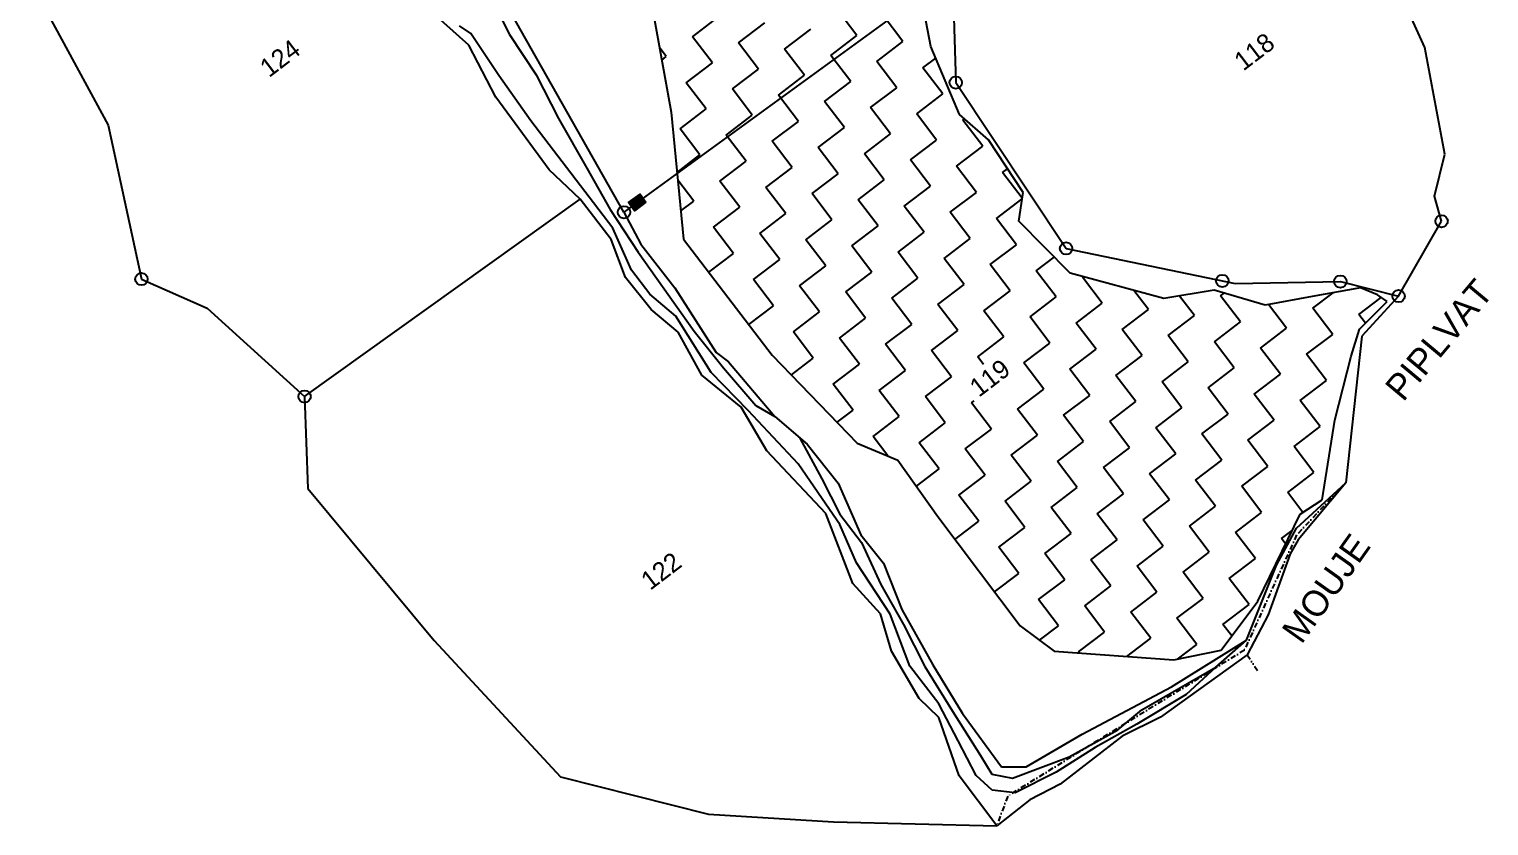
# Model space of a CAD drawing. Header units: metres. Extents: x 306750 to 310181, y 1935577 to 1940721.
# Drawn here: x 308051 to 309426, y 1935577 to 1936328 of the extents above; entities that cross this region are included whole.
import ezdxf

# ---------------------------------------------------------------- set-up
doc = ezdxf.new("R2010")
doc.units = ezdxf.units.M
doc.linetypes.add('DASHDOT', pattern=[1, 0.5, -0.25, 0, -0.25])
doc.linetypes.add('DIVIDE', pattern=[1.25, 0.5, -0.25, 0, -0.25, 0, -0.25])
for name, color, linetype in [('LINE_WATER', 4, 'Continuous'), ('POLY_HATCH', 12, 'Continuous'), ('POLY_PARCEL', 6, 'Continuous'), ('POLY_WATER', 4, 'Continuous'), ('TEXT_MAPOUT', 7, 'Continuous'), ('TEXT_PARCEL', 7, 'Continuous'), ('V_BOUND_LINE', 7, 'Continuous'), ('V_BOUND_STREAM_LINE', 7, 'DASHDOT'), ('V_DIVIDE_LINE', 7, 'DIVIDE')]:
    doc.layers.add(name, color=color, linetype=linetype)
doc.styles.add('TEXT_MAP', font='')
doc.styles.get('TEXT_MAP').set_extended_font_data('Kruti Dev 050')

msp = doc.modelspace()

# ---------------------------------------------------------------- hatches: boundary and pattern name
msp.add_hatch(color=256).paths.add_polyline_path([(308615.7, 1936164.6), (308621.3, 1936157), (308632.2, 1936165), (308626.7, 1936172.5)])

# ---------------------------------------------------------------- linework, layer by layer
msp.add_lwpolyline([(308632.2, 1936165), (308621.3, 1936157), (308615.7, 1936164.6), (308626.7, 1936172.5)], close=True)
for centre in [(308924.1, 1936277.7), (308611.5, 1936155.6), (309381.9, 1936147.1), (309028.1, 1936121.4), (308156.8, 1936092.6), (309175.3, 1936090.9), (309286.5, 1936090.2), (309341.4, 1936076.6), (308310.5, 1935981.9)]:
    msp.add_circle(centre, 5.81)
at = {"layer": 'LINE_WATER'}
for p, q in [((308488.1, 1936353.3), (308503.7, 1936323.2)), ((308467.2, 1936324.1), (308456.5, 1936331.1)), ((308493.6, 1936284.5), (308467.2, 1936324.1)), ((308503.7, 1936323.2), (308528.8, 1936284.9)), ((308523.6, 1936241.7), (308493.6, 1936284.5)), ((308528.8, 1936284.9), (308549.8, 1936244)), ((308549.8, 1936244), (308576.4, 1936197)), ((308578.7, 1936169.9), (308523.6, 1936241.7)), ((308576.4, 1936197), (308598.6, 1936158.2)), ((308600.9, 1936140.5), (308578.7, 1936169.9)), ((308598.6, 1936158.2), (308624.9, 1936117.8)), ((308618.6, 1936100.9), (308600.9, 1936140.5)), ((308624.9, 1936117.8), (308677.5, 1936043.5)), ((308635.9, 1936078.4), (308618.6, 1936100.9)), ((308660.4, 1936057.7), (308635.9, 1936078.4)), ((308693.7, 1936004.6), (308660.4, 1936057.7)), ((308677.5, 1936043.5), (308705.3, 1936008.9)), ((308705.3, 1936008.9), (308735.6, 1935973.3)), ((308728.4, 1935968.6), (308693.7, 1936004.6)), ((308775.6, 1935918.6), (308728.4, 1935968.6)), ((308735.6, 1935973.3), (308753.5, 1935963.1)), ((308777.2, 1935942.8), (308797.8, 1935904.2)), ((308801.7, 1935880.4), (308775.6, 1935918.6)), ((308797.8, 1935904.2), (308814.8, 1935871.1)), ((308815, 1935861.2), (308801.7, 1935880.4)), ((308814.8, 1935871.1), (308835.3, 1935844.3)), ((308830.5, 1935825.1), (308815, 1935861.2)), ((308835.3, 1935844.3), (308853.5, 1935804.7)), ((308862.2, 1935776.9), (308830.5, 1935825.1)), ((308853.5, 1935804.7), (308874.8, 1935767.2)), ((308880.9, 1935727.9), (308862.2, 1935776.9)), ((308874.8, 1935767.2), (308894.9, 1935727.5)), ((309169.3, 1935726.9), (309198.2, 1935752.2)), ((308908.2, 1935692.2), (308880.9, 1935727.9)), ((308894.9, 1935727.5), (308921, 1935685.3)), ((309099.5, 1935686.6), (309169.3, 1935726.9)), ((309169.3, 1935726.9), (309141.1, 1935701.1)), ((308926.3, 1935657.3), (308908.2, 1935692.2)), ((309141.1, 1935701.1), (309094.8, 1935673.3)), ((308921, 1935685.3), (308947.3, 1935643.7)), ((309076.9, 1935667.9), (309099.5, 1935686.6)), ((309031.1, 1935642.3), (309076.9, 1935667.9)), ((309094.8, 1935673.3), (309055.5, 1935651.1)), ((308943.4, 1935624.8), (308926.3, 1935657.3)), ((309055.5, 1935651.1), (309018.6, 1935627.9)), ((308947.3, 1935643.7), (308958.1, 1935626.1)), ((308977.5, 1935622.2), (309031.1, 1935642.3)), ((308958.3, 1935611.1), (308943.4, 1935624.8)), ((308958.1, 1935626.1), (308977.5, 1935622.2)), ((309018.6, 1935627.9), (308980.2, 1935608.6)), ((308980.2, 1935608.6), (308958.3, 1935611.1))]:
    msp.add_line(p, q, dxfattribs=at)
at = {"layer": 'POLY_HATCH'}
for p, q in [((308900.7, 1936311.6), (308889.8, 1936368.4)), ((308635, 1936365.5), (308656, 1936249.9)), ((308927.6, 1936247.8), (308900.7, 1936311.6)), ((308656, 1936249.9), (308667.6, 1936130.2)), ((308955, 1936223.9), (308927.6, 1936247.8)), ((308987.6, 1936174.1), (308955, 1936223.9)), ((308983.4, 1936147.3), (308987.6, 1936174.1)), ((309032, 1936098.1), (308983.4, 1936147.3)), ((308667.6, 1936130.2), (308751.2, 1936021)), ((309120.2, 1936074.2), (309032, 1936098.1)), ((309167.7, 1936082), (309120.2, 1936074.2)), ((309215.6, 1936067.9), (309167.7, 1936082)), ((309305.4, 1936084.3), (309260, 1936076.2)), ((309321.5, 1936077.7), (309305.4, 1936084.3)), ((309330.5, 1936071.6), (309321.5, 1936077.7)), ((309260, 1936076.2), (309215.6, 1936067.9)), ((309304.5, 1936045.5), (309330.5, 1936071.6)), ((309296.6, 1936019.8), (309304.5, 1936045.5)), ((308751.2, 1936021), (308831.3, 1935938)), ((309281.3, 1935959.5), (309296.6, 1936019.8)), ((309269.5, 1935884.5), (309281.3, 1935959.5)), ((308831.3, 1935938), (308869.6, 1935921.9)), ((308869.6, 1935921.9), (308907.3, 1935868.7)), ((309248.5, 1935870.9), (309269.5, 1935884.5)), ((309208.9, 1935789.2), (309248.5, 1935870.9)), ((308907.3, 1935868.7), (308984.7, 1935765.8)), ((309174.2, 1935743), (309208.9, 1935789.2)), ((308984.7, 1935765.8), (309017, 1935741.8)), ((309017, 1935741.8), (309129.7, 1935733.7)), ((309129.7, 1935733.7), (309174.2, 1935743))]:
    msp.add_line(p, q, dxfattribs=at)
at = {"layer": 'POLY_HATCH', "linetype": 'Continuous', "ltscale": 10}
for p, q in [((308676.1, 1936321), (308700.7, 1936339.8)), ((308831, 1936322.2), (308812.2, 1936346.8)), ((308874.4, 1936316.3), (308855.6, 1936340.9)), ((308719.5, 1936315.1), (308744.1, 1936333.9)), ((308762.9, 1936309.3), (308787.5, 1936328)), ((308651.4, 1936302.2), (308644.9, 1936310.8)), ((308694.8, 1936296.4), (308676.1, 1936321)), ((308738.3, 1936290.5), (308719.5, 1936315.1)), ((308806.3, 1936303.4), (308831, 1936322.2)), ((308849.7, 1936297.5), (308874.4, 1936316.3)), ((308647.1, 1936298.9), (308651.4, 1936302.2)), ((308781.7, 1936284.6), (308762.9, 1936309.3)), ((308825.1, 1936278.8), (308806.3, 1936303.4)), ((308868.5, 1936272.9), (308849.7, 1936297.5)), ((308893.2, 1936291.7), (308905.3, 1936300.9)), ((308670.2, 1936277.6), (308694.8, 1936296.4)), ((308713.6, 1936271.7), (308738.3, 1936290.5)), ((308757, 1936265.9), (308781.7, 1936284.6)), ((308911.9, 1936267), (308893.2, 1936291.7)), ((308689, 1936253), (308670.2, 1936277.6)), ((308732.4, 1936247.1), (308713.6, 1936271.7)), ((308800.4, 1936260), (308825.1, 1936278.8)), ((308843.9, 1936254.1), (308868.5, 1936272.9)), ((308775.8, 1936241.2), (308757, 1936265.9)), ((308819.2, 1936235.3), (308800.4, 1936260)), ((308887.3, 1936248.2), (308911.9, 1936267)), ((308664.3, 1936234.2), (308689, 1936253)), ((308707.7, 1936228.3), (308732.4, 1936247.1)), ((308862.6, 1936229.5), (308843.9, 1936254.1)), ((308906.1, 1936223.6), (308887.3, 1936248.2)), ((308930.7, 1936242.4), (308932.4, 1936243.6)), ((308949.5, 1936217.7), (308930.7, 1936242.4)), ((308683.1, 1936209.5), (308664.3, 1936234.2)), ((308726.5, 1936203.7), (308707.7, 1936228.3)), ((308751.2, 1936222.4), (308775.8, 1936241.2)), ((308794.6, 1936216.6), (308819.2, 1936235.3)), ((308838, 1936210.7), (308862.6, 1936229.5)), ((308769.9, 1936197.8), (308751.2, 1936222.4)), ((308813.3, 1936191.9), (308794.6, 1936216.6)), ((308881.4, 1936204.8), (308906.1, 1936223.6)), ((308924.8, 1936198.9), (308949.5, 1936217.7)), ((308661.5, 1936193.1), (308683.1, 1936209.5)), ((308701.9, 1936184.9), (308726.5, 1936203.7)), ((308856.8, 1936186), (308838, 1936210.7)), ((308900.2, 1936180.2), (308881.4, 1936204.8)), ((308745.3, 1936179), (308769.9, 1936197.8)), ((308788.7, 1936173.1), (308813.3, 1936191.9)), ((308943.6, 1936174.3), (308924.8, 1936198.9)), ((308968.3, 1936193.1), (308972.9, 1936196.6)), ((308986.8, 1936168.7), (308968.3, 1936193.1)), ((308677.2, 1936166.1), (308662.2, 1936185.8)), ((308720.6, 1936160.2), (308701.9, 1936184.9)), ((308764.1, 1936154.4), (308745.3, 1936179)), ((308807.5, 1936148.5), (308788.7, 1936173.1)), ((308832.1, 1936167.3), (308856.8, 1936186)), ((308875.5, 1936161.4), (308900.2, 1936180.2)), ((308919, 1936155.5), (308943.6, 1936174.3)), ((308665, 1936156.8), (308677.2, 1936166.1)), ((308696, 1936141.5), (308720.6, 1936160.2)), ((308850.9, 1936142.6), (308832.1, 1936167.3)), ((308894.3, 1936136.7), (308875.5, 1936161.4)), ((308962.4, 1936149.6), (308986.7, 1936168.2)), ((308739.4, 1936135.6), (308764.1, 1936154.4)), ((308782.8, 1936129.7), (308807.5, 1936148.5)), ((308937.7, 1936130.9), (308919, 1936155.5)), ((308981.2, 1936125), (308962.4, 1936149.6)), ((308714.8, 1936116.8), (308696, 1936141.5)), ((308758.2, 1936110.9), (308739.4, 1936135.6)), ((308826.2, 1936123.8), (308850.9, 1936142.6)), ((308869.7, 1936118), (308894.3, 1936136.7)), ((308801.6, 1936105.1), (308782.8, 1936129.7)), ((308845, 1936099.2), (308826.2, 1936123.8)), ((308913.1, 1936112.1), (308937.7, 1936130.9)), ((308956.5, 1936106.2), (308981.2, 1936125)), ((308691.5, 1936099.1), (308714.8, 1936116.8)), ((308733.5, 1936092.2), (308758.2, 1936110.9)), ((308777, 1936086.3), (308801.6, 1936105.1)), ((308888.4, 1936093.3), (308869.7, 1936118)), ((308931.9, 1936087.4), (308913.1, 1936112.1)), ((308975.3, 1936081.6), (308956.5, 1936106.2)), ((308999.9, 1936100.3), (309017, 1936113.3)), ((308752.3, 1936067.5), (308733.5, 1936092.2)), ((308820.4, 1936080.4), (308845, 1936099.2)), ((308863.8, 1936074.5), (308888.4, 1936093.3)), ((309018.7, 1936075.7), (308999.9, 1936100.3)), ((309043.4, 1936094.5), (309043.9, 1936094.9)), ((309062.1, 1936069.8), (309043.4, 1936094.5)), ((308795.7, 1936061.6), (308777, 1936086.3)), ((308839.2, 1936055.8), (308820.4, 1936080.4)), ((308907.2, 1936068.7), (308931.9, 1936087.4)), ((308950.6, 1936062.8), (308975.3, 1936081.6)), ((309105.6, 1936063.9), (309091.9, 1936081.9)), ((309173.6, 1936076.8), (309176.9, 1936079.3)), ((309192.4, 1936052.2), (309173.6, 1936076.8)), ((309260.5, 1936065.1), (309279.6, 1936079.7)), ((308729.1, 1936049.9), (308752.3, 1936067.5)), ((308882.6, 1936049.9), (308863.8, 1936074.5)), ((308926, 1936044), (308907.2, 1936068.7)), ((308994.1, 1936056.9), (309018.7, 1936075.7)), ((309037.5, 1936051), (309062.1, 1936069.8)), ((309080.9, 1936045.2), (309105.6, 1936063.9)), ((309149, 1936058.1), (309134.9, 1936076.6)), ((309235.8, 1936046.3), (309218.9, 1936068.5)), ((309279.3, 1936040.4), (309260.5, 1936065.1)), ((309303.9, 1936059.2), (309325, 1936075.3)), ((308771.1, 1936042.9), (308795.7, 1936061.6)), ((308814.5, 1936037), (308839.2, 1936055.8)), ((308857.9, 1936031.1), (308882.6, 1936049.9)), ((308969.4, 1936038.1), (308950.6, 1936062.8)), ((309012.8, 1936032.3), (308994.1, 1936056.9)), ((309056.3, 1936026.4), (309037.5, 1936051)), ((309124.3, 1936039.3), (309149, 1936058.1)), ((309167.8, 1936033.4), (309192.4, 1936052.2)), ((309310.1, 1936051.1), (309303.9, 1936059.2)), ((308789.9, 1936018.2), (308771.1, 1936042.9)), ((308833.3, 1936012.3), (308814.5, 1936037)), ((308901.3, 1936025.2), (308926, 1936044)), ((308944.8, 1936019.4), (308969.4, 1936038.1)), ((309099.7, 1936020.5), (309080.9, 1936045.2)), ((309143.1, 1936014.6), (309124.3, 1936039.3)), ((309211.2, 1936027.5), (309235.8, 1936046.3)), ((309254.6, 1936021.7), (309279.3, 1936040.4)), ((308876.7, 1936006.5), (308857.9, 1936031.1)), ((308920.1, 1936000.6), (308901.3, 1936025.2)), ((308988.2, 1936013.5), (309012.8, 1936032.3)), ((309031.6, 1936007.6), (309056.3, 1936026.4)), ((309186.5, 1936008.8), (309167.8, 1936033.4)), ((309230, 1936002.9), (309211.2, 1936027.5)), ((308769.2, 1936002.5), (308789.9, 1936018.2)), ((308808.6, 1935993.6), (308833.3, 1936012.3)), ((308950.4, 1936012), (308944.8, 1936019.4)), ((309007, 1935988.8), (308988.2, 1936013.5)), ((309075, 1936001.7), (309099.7, 1936020.5)), ((309118.5, 1935995.9), (309143.1, 1936014.6)), ((309161.9, 1935990), (309186.5, 1936008.8)), ((309273.4, 1935997), (309254.6, 1936021.7)), ((308852.1, 1935987.7), (308876.7, 1936006.5)), ((308895.5, 1935981.8), (308920.1, 1936000.6)), ((309050.4, 1935983), (309031.6, 1936007.6)), ((309093.8, 1935977.1), (309075, 1936001.7)), ((309137.2, 1935971.2), (309118.5, 1935995.9)), ((309205.3, 1935984.1), (309230, 1936002.9)), ((309248.7, 1935978.3), (309273.4, 1935997)), ((308827.4, 1935968.9), (308808.6, 1935993.6)), ((308870.8, 1935963), (308852.1, 1935987.7)), ((308914.2, 1935957.2), (308895.5, 1935981.8)), ((308982.3, 1935970.1), (309007, 1935988.8)), ((309025.7, 1935964.2), (309050.4, 1935983)), ((309180.7, 1935965.4), (309161.9, 1935990)), ((309224.1, 1935959.5), (309205.3, 1935984.1)), ((308812.5, 1935957.6), (308827.4, 1935968.9)), ((308938.9, 1935975.9), (308941.6, 1935978)), ((308957.7, 1935951.3), (308938.9, 1935975.9)), ((309001.1, 1935945.4), (308982.3, 1935970.1)), ((309069.2, 1935958.3), (309093.8, 1935977.1)), ((309112.6, 1935952.4), (309137.2, 1935971.2)), ((309267.5, 1935953.6), (309248.7, 1935978.3)), ((308846.2, 1935944.3), (308870.8, 1935963)), ((308889.6, 1935938.4), (308914.2, 1935957.2)), ((309044.5, 1935939.5), (309025.7, 1935964.2)), ((309087.9, 1935933.7), (309069.2, 1935958.3)), ((309156, 1935946.6), (309180.7, 1935965.4)), ((309199.4, 1935940.7), (309224.1, 1935959.5)), ((309242.9, 1935934.8), (309267.5, 1935953.6)), ((308860.2, 1935925.9), (308846.2, 1935944.3)), ((308933, 1935932.5), (308957.7, 1935951.3)), ((308976.4, 1935926.6), (309001.1, 1935945.4)), ((309019.9, 1935920.8), (309044.5, 1935939.5)), ((309131.4, 1935927.8), (309112.6, 1935952.4)), ((309174.8, 1935921.9), (309156, 1935946.6)), ((309218.2, 1935916.1), (309199.4, 1935940.7)), ((308908.4, 1935913.7), (308889.6, 1935938.4)), ((308951.8, 1935907.9), (308933, 1935932.5)), ((308995.2, 1935902), (308976.4, 1935926.6)), ((309063.3, 1935914.9), (309087.9, 1935933.7)), ((309106.7, 1935909), (309131.4, 1935927.8)), ((309261.6, 1935910.2), (309242.9, 1935934.8)), ((308887, 1935897.4), (308908.4, 1935913.7)), ((309038.6, 1935896.1), (309019.9, 1935920.8)), ((309082.1, 1935890.3), (309063.3, 1935914.9)), ((309150.1, 1935903.2), (309174.8, 1935921.9)), ((309193.6, 1935897.3), (309218.2, 1935916.1)), ((308927.1, 1935889.1), (308951.8, 1935907.9)), ((308970.6, 1935883.2), (308995.2, 1935902)), ((309125.5, 1935884.4), (309106.7, 1935909)), ((309168.9, 1935878.5), (309150.1, 1935903.2)), ((309237, 1935891.4), (309261.6, 1935910.2)), ((308945.9, 1935864.5), (308927.1, 1935889.1)), ((309014, 1935877.4), (309038.6, 1935896.1)), ((309057.4, 1935871.5), (309082.1, 1935890.3)), ((309100.8, 1935865.6), (309125.5, 1935884.4)), ((309212.3, 1935872.6), (309193.6, 1935897.3)), ((309251.2, 1935872.7), (309237, 1935891.4)), ((308989.3, 1935858.6), (308970.6, 1935883.2)), ((309032.8, 1935852.7), (309014, 1935877.4)), ((309076.2, 1935846.8), (309057.4, 1935871.5)), ((309144.3, 1935859.7), (309168.9, 1935878.5)), ((309187.7, 1935853.9), (309212.3, 1935872.6)), ((308923.4, 1935847.3), (308945.9, 1935864.5)), ((308964.7, 1935839.8), (308989.3, 1935858.6)), ((309119.6, 1935841), (309100.8, 1935865.6)), ((309163, 1935835.1), (309144.3, 1935859.7)), ((309008.1, 1935833.9), (309032.8, 1935852.7)), ((309051.5, 1935828.1), (309076.2, 1935846.8)), ((309206.5, 1935829.2), (309187.7, 1935853.9)), ((309231.1, 1935848), (309241, 1935855.5)), ((309234.9, 1935843), (309231.1, 1935848)), ((308983.5, 1935815.2), (308964.7, 1935839.8)), ((309026.9, 1935809.3), (309008.1, 1935833.9)), ((309095, 1935822.2), (309119.6, 1935841)), ((309138.4, 1935816.3), (309163, 1935835.1)), ((309181.8, 1935810.4), (309206.5, 1935829.2)), ((309070.3, 1935803.4), (309051.5, 1935828.1)), ((309113.7, 1935797.5), (309095, 1935822.2)), ((309157.2, 1935791.7), (309138.4, 1935816.3)), ((308960.6, 1935797.8), (308983.5, 1935815.2)), ((309002.2, 1935790.5), (309026.9, 1935809.3)), ((309045.7, 1935784.6), (309070.3, 1935803.4)), ((309200.6, 1935785.8), (309181.8, 1935810.4)), ((309021, 1935765.9), (309002.2, 1935790.5)), ((309089.1, 1935778.8), (309113.7, 1935797.5)), ((309132.5, 1935772.9), (309157.2, 1935791.7)), ((309064.4, 1935760), (309045.7, 1935784.6)), ((309107.9, 1935754.1), (309089.1, 1935778.8)), ((309175.9, 1935767), (309200.6, 1935785.8)), ((309003, 1935752.2), (309021, 1935765.9)), ((309151.3, 1935748.2), (309132.5, 1935772.9)), ((309184.1, 1935756.3), (309175.9, 1935767)), ((309039.8, 1935741.2), (309064.4, 1935760)), ((309085.3, 1935736.9), (309107.9, 1935754.1)), ((309133.2, 1935734.4), (309151.3, 1935748.2)), ((309040.7, 1935740.1), (309039.8, 1935741.2))]:
    msp.add_line(p, q, dxfattribs=at)
at = {"layer": 'POLY_PARCEL'}
for p, q in [((308921.3, 1936375.1), (308924.1, 1936277.7)), ((308892.9, 1936360.6), (308611.5, 1936155.6)), ((308924.1, 1936277.7), (309028.1, 1936121.4)), ((308310.5, 1935981.9), (308570.2, 1936167.8)), ((309028.1, 1936121.4), (309187.3, 1936088.4)), ((309187.3, 1936088.4), (309286.5, 1936090.2)), ((309286.5, 1936090.2), (309341.4, 1936076.6))]:
    msp.add_line(p, q, dxfattribs=at)
at = {"layer": 'POLY_WATER'}
for p, q in [((308611.5, 1936155.6), (308499.8, 1936352.5)), ((308465.2, 1936313.1), (308427, 1936347.1)), ((308490.9, 1936263.9), (308465.2, 1936313.1)), ((308541, 1936195.6), (308490.9, 1936263.9)), ((308570.2, 1936167.8), (308541, 1936195.6)), ((308599.5, 1936130), (308570.2, 1936167.8)), ((308611.5, 1936155.6), (308627.4, 1936125.6)), ((308612.8, 1936094.2), (308599.5, 1936130)), ((308627.4, 1936125.6), (308659.4, 1936084.3)), ((308637.2, 1936064), (308612.8, 1936094.2)), ((308659.4, 1936084.3), (308698.5, 1936023.3)), ((308662.5, 1936042.4), (308637.2, 1936064)), ((308684.9, 1936002.1), (308662.5, 1936042.4)), ((308698.5, 1936023.3), (308709.9, 1936014.7)), ((308709.9, 1936014.7), (308753.5, 1935963.1)), ((308721.9, 1935971.9), (308684.9, 1936002.1)), ((308746.2, 1935930.7), (308721.9, 1935971.9)), ((308753.5, 1935963.1), (308784, 1935936.9)), ((308801.7, 1935871.7), (308746.2, 1935930.7)), ((308784, 1935936.9), (308813.4, 1935900.2)), ((308813.4, 1935900.2), (308834.6, 1935851.7)), ((309245.2, 1935857.7), (309291.6, 1935900.7)), ((309291.6, 1935900.7), (309246.7, 1935846.8)), ((308827.1, 1935805.7), (308801.7, 1935871.7)), ((309226.3, 1935822.9), (309245.2, 1935857.7)), ((308834.6, 1935851.7), (308856, 1935824.8)), ((309246.7, 1935846.8), (309239.1, 1935833.8)), ((309239.1, 1935833.8), (309218.6, 1935776.3)), ((308856, 1935824.8), (308873.4, 1935781.3)), ((309198.2, 1935752.2), (309226.3, 1935822.9)), ((308853.1, 1935777.2), (308827.1, 1935805.7)), ((308863.5, 1935742.1), (308853.1, 1935777.2)), ((308873.4, 1935781.3), (308902.6, 1935729.1)), ((309218.6, 1935776.3), (309198.6, 1935738.5)), ((309127.4, 1935708.2), (309198.2, 1935752.2)), ((308889.5, 1935697.4), (308863.5, 1935742.1)), ((309198.6, 1935738.5), (309117, 1935679.8)), ((308902.6, 1935729.1), (308930.4, 1935683.2)), ((309043.2, 1935663.8), (309127.4, 1935708.2)), ((308908.2, 1935679.4), (308889.5, 1935697.4)), ((308927.3, 1935624.6), (308908.2, 1935679.4)), ((308930.4, 1935683.2), (308967.3, 1935632.8)), ((309117, 1935679.8), (309080.9, 1935662)), ((308990.4, 1935633), (309043.2, 1935663.8)), ((309080.9, 1935662), (309022.5, 1935616.7)), ((308962.7, 1935577.4), (308927.3, 1935624.6)), ((308967.3, 1935632.8), (308990.4, 1935633)), ((309022.5, 1935616.7), (308993.9, 1935602)), ((308993.9, 1935602), (308962.7, 1935577.4))]:
    msp.add_line(p, q, dxfattribs=at)
at = {"layer": 'V_BOUND_LINE'}
for p, q in [((309366.1, 1936310.7), (309330, 1936391.1)), ((308051, 1936375.1), (308125.5, 1936237.7)), ((309385.1, 1936210.2), (309366.1, 1936310.7)), ((308125.5, 1936237.7), (308156.8, 1936092.6)), ((309375.2, 1936170.8), (309385.1, 1936210.2)), ((309381.9, 1936147.1), (309375.2, 1936170.8)), ((309341.4, 1936076.6), (309381.9, 1936147.1)), ((308156.8, 1936092.6), (308218.8, 1936065.3)), ((308218.8, 1936065.3), (308310.5, 1935981.9)), ((309341.4, 1936076.6), (309306.6, 1936038.7)), ((309306.6, 1936038.7), (309291.6, 1935900.7)), ((308310.5, 1935981.9), (308313.6, 1935895.1)), ((308313.6, 1935895.1), (308432.5, 1935752)), ((308432.5, 1935752), (308551.7, 1935623.4)), ((308551.7, 1935623.4), (308691.1, 1935588.4)), ((308691.1, 1935588.4), (308808.8, 1935581)), ((308808.8, 1935581), (308962.7, 1935577.4))]:
    msp.add_line(p, q, dxfattribs=at)
at = {"layer": 'V_BOUND_STREAM_LINE', "ltscale": 10}
for p, q in [((309291.6, 1935900.7), (309245.3, 1935851.5)), ((309245.3, 1935851.5), (309196.1, 1935742.9)), ((309196.1, 1935742.9), (308973.1, 1935605.4)), ((308973.1, 1935605.4), (308962.7, 1935577.4))]:
    msp.add_line(p, q, dxfattribs=at)
at = {"layer": 'V_DIVIDE_LINE', "ltscale": 10}
msp.add_line((309198.6, 1935738.5), (309208.4, 1935723.8), dxfattribs=at)

# ---------------------------------------------------------------- texts
at = {"layer": 'TEXT_MAPOUT', "ltscale": 10}
for s, rotation, p in [('PIPLVAT', 50.0853, (309345.7, 1935976.1)), ('MOUJE', 54.6303, (309249.9, 1935747.6))]:
    msp.add_text(s, height=24.4, rotation=rotation, dxfattribs=at).set_placement(p)
at = {"layer": 'TEXT_PARCEL', "ltscale": 10, "style": 'TEXT_MAP'}
for s, p in [('124', (308277.1, 1936281.9)), ('118', (309195.1, 1936288.1)), ('119', (308945.9, 1935980.6)), ('122', (308636.2, 1935798.7))]:
    msp.add_text(s, height=17.57, rotation=37.2962, dxfattribs=at).set_placement(p)

doc.saveas('drawing.dxf')
